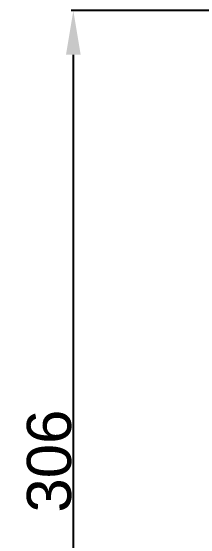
# Model space of a CAD drawing. Header units: millimetres. Extents: x 21205 to 22591, y -3891 to -2911.
# Drawn here: x 21423.9 to 21488.7, y -3305.8 to -3126 of the extents above; entities that cross this region are included whole.
import ezdxf

# ---------------------------------------------------------------- set-up
doc = ezdxf.new("R2010")
doc.units = ezdxf.units.MM
doc.header["$LTSCALE"] = 0.1
doc.layers.add('3', color=3, linetype='Continuous', lineweight=9)
doc.styles.get("Standard").update_dxf_attribs({"font": 'arial.ttf'})
doc.dimstyles.new('A4', dxfattribs={"dimtxt": 4, "dimasz": 3.5, "dimexe": 0.7, "dimexo": 0.625, "dimgap": 0.5, "dimtad": 1, "dimdec": 1, "dimdsep": 46, "dimtxsty": 'Standard', "dimcen": 2.5, "dimclrd": 5, "dimclre": 5, "dimclrt": 7, "dimadec": 3, "dimazin": 2, "dimtfac": 1, "dimtdec": 1, "dimtmove": 0, "dimatfit": 3, "dimfxl": 0, "dimarcsym": 0})

# ---------------------------------------------------------------- blocks, each defined once
blk = doc.blocks.new('*D122')
at = {"layer": '3', "color": 3, "lineweight": -2}
for p, q in [((21522.15, -3126.01), (21444.49, -3126.01)), ((21445.19, -3141.01), (21445.19, -3416.84)), ((21468.27, -3431.84), (21444.49, -3431.84))]:
    blk.add_line(p, q, dxfattribs=at)
at = {"layer": '3', "color": 3}
for points in [[(21442.69, -3141.01), (21447.69, -3141.01), (21445.19, -3126.01)], [(21442.69, -3416.84), (21447.69, -3416.84), (21445.19, -3431.84)]]:
    blk.add_solid(points, dxfattribs=at)
at = {"layer": 'Defpoints', "color": 0}
for p in [(21522.78, -3126.01), (21445.19, -3431.84), (21468.9, -3431.84)]:
    blk.add_point(p, dxfattribs=at)
at = {"layer": '3', "color": 7, "insert": (21437.03, -3278.92), "char_height": 20, "attachment_point": 5, "rotation": 90}
blk.add_mtext('{\\H0.75x;\\C3;306}', dxfattribs=at)

msp = doc.modelspace()

# ---------------------------------------------------------------- dimensions: what is measured, and where the dimension line sits
at = {"layer": '3'}
dim = msp.add_linear_dim(base=(21445.19, -3431.84), p1=(21522.78, -3126.01), p2=(21468.9, -3431.84), angle=90, text='{\\H0.75x;\\C3;<>}', dimstyle='A4', override={"dimtxt": 20, "dimasz": 15, "dimdec": 0, "dimclrd": 3, "dimclre": 3, "dimfxl": 0.18, "dimarcsym": 1}, dxfattribs=at)
dim.commit()
dim.dimension.update_dxf_attribs({"geometry": '*D122', "text_midpoint": (21437.03, -3278.92)})

doc.saveas('drawing.dxf')
